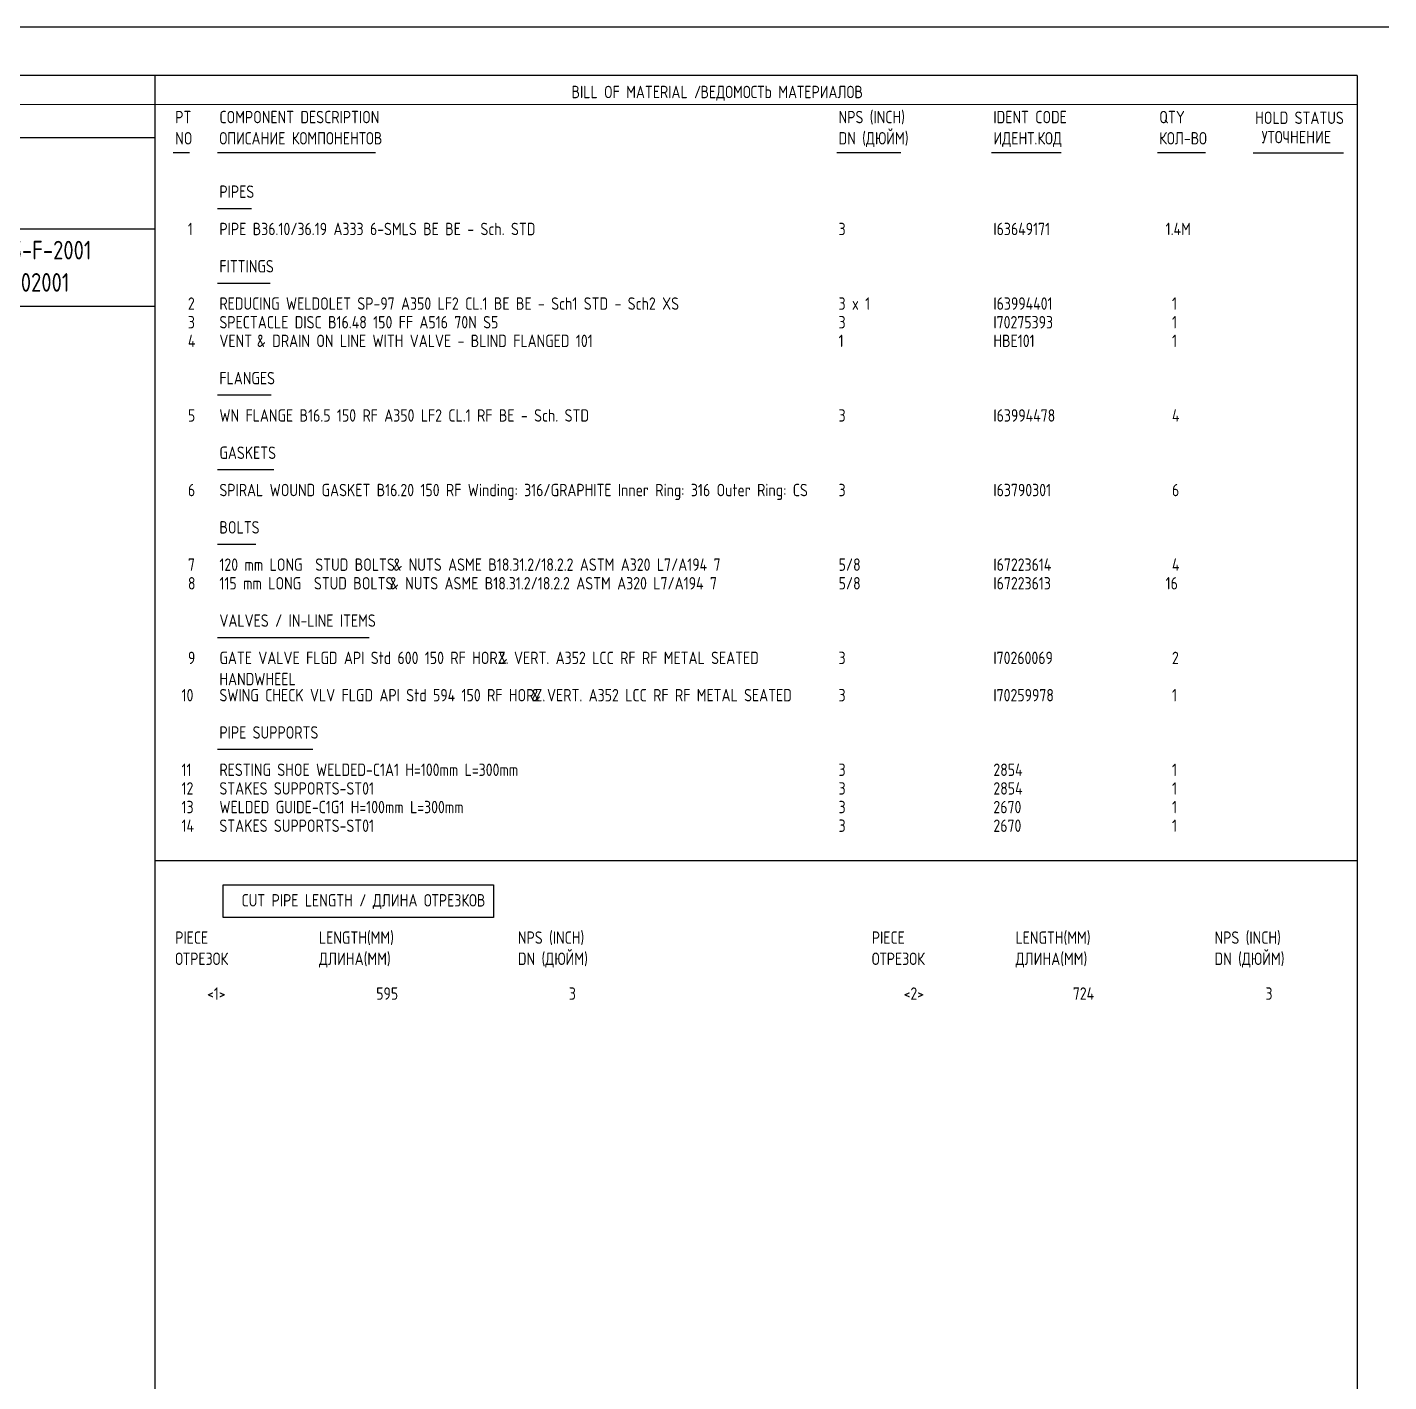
# Model space of a CAD drawing. Extents: x -1005 to 594, y -998 to 420.
# Drawn here: x 382.9 to 594, y 210 to 420 of the extents above; entities that cross this region are included whole.
import ezdxf

# ---------------------------------------------------------------- set-up
doc = ezdxf.new("R2010")
doc.units = 0
doc.styles.add('TTFN17', font='GOST type A')

msp = doc.modelspace()

# ---------------------------------------------------------------- linework, layer by layer
at = {"layer": 'GT_1', "flags": 128}
for points in [[(594, 420), (0, 420)], [(589.1, 412.5), (25.4, 412.5)], [(402.7, 412.5), (402.7, 7.5)], [(589.1, 412.5), (589.1, 7.5)], [(589.1, 408), (162.7, 407.9)], [(190.3, 402.9), (402.7, 402.9)], [(408.046, 400.531), (405.557, 400.531)], [(436.894, 400.531), (412.414, 400.531)], [(518.373, 400.531), (508.414, 400.531)], [(543.202, 400.531), (532.414, 400.531)], [(565.597, 400.531), (558.129, 400.531)], [(587, 400.5), (573, 400.5)], [(417.669, 391.854), (412.414, 391.854)], [(402.7, 388.7), (226.9, 388.7)], [(420.573, 380.289), (412.414, 380.289)], [(402.7, 376.7), (25.4, 376.7)], [(420.713, 362.942), (412.414, 362.942)], [(421.128, 351.378), (412.414, 351.378)], [(418.36, 339.813), (412.414, 339.813)], [(435.927, 325.357), (412.414, 325.357)], [(427.211, 308.01), (412.414, 308.01)], [(402.7, 290.823), (589, 290.823)], [(413.271, 287.037), (455.204, 287.037), (455.204, 281.99), (413.271, 281.99), (413.271, 287.037)]]:
    msp.add_lwpolyline(points, dxfattribs=at)

# ---------------------------------------------------------------- texts
at = {"layer": 'GT_1', "style": 'TTFN17'}
for s, height, p in [('BILL OF MATERIAL /', 1.925, (467.289, 409)), ('ВЕДОМОСТЬ МАТЕРИАЛОВ', 1.925, (487.289, 409)), ('PT', 1.925, (405.846, 405.109)), ('COMPONENT DESCRIPTION', 1.925, (412.703, 405.109)), ('NPS (INCH)', 1.925, (508.703, 405.109)), ('IDENT CODE', 1.925, (532.703, 405.109)), ('QTY', 1.925, (558.417, 405.109)), ('HOLD STATUS', 1.925, (573.289, 405)), ('NO', 1.925, (405.846, 401.822)), ('ОПИСАНИЕ КОМПОНЕНТОВ', 1.925, (412.703, 401.822)), ('DN (ДЮЙМ)', 1.925, (508.703, 401.822)), ('ИДЕНТ.КОД', 1.925, (532.703, 401.822)), ('КОЛ-ВО', 1.925, (558.417, 401.822)), ('УТОЧНЕНИЕ', 1.925, (574.289, 402)), ('PIPES', 1.925, (412.703, 393.544)), ('  1', 1.925, (405.846, 387.762)), ('PIPE B36.10/36.19 A333 6-SMLS BE BE - Sch. STD', 1.925, (412.703, 387.762)), ('3', 1.925, (508.703, 387.762)), ('I63649171', 1.925, (532.703, 387.762)), (' 1.4M', 1.925, (558.417, 387.762)), ('SLN-2725-5670-25-F-2001', 2.8875, (355.433, 384)), ('FITTINGS', 1.925, (412.703, 381.98)), ('4503-VZ-DM-T56702001', 2.8875, (355.433, 379)), ('  2', 1.925, (405.846, 376.197)), ('REDUCING WELDOLET SP-97 A350 LF2 CL.1 BE BE - Sch1 STD - Sch2 XS', 1.925, (412.703, 376.197)), ('3 x 1', 1.925, (508.703, 376.197)), ('I63994401', 1.925, (532.703, 376.197)), ('  1', 1.925, (558.417, 376.197)), ('  3', 1.925, (405.846, 373.306)), ('SPECTACLE DISC B16.48 150 FF A516 70N S5', 1.925, (412.703, 373.306)), ('3', 1.925, (508.703, 373.306)), ('I70275393', 1.925, (532.703, 373.306)), ('  1', 1.925, (558.417, 373.306)), ('  4', 1.925, (405.846, 370.415)), ('VENT', 1.925, (412.703, 370.415)), ('& DRAIN ON LINE WITH VALVE - BLIND FLANGED 101', 1.925, (418.513, 370.415)), ('1', 1.925, (508.703, 370.415)), ('HBE101', 1.925, (532.703, 370.415)), ('  1', 1.925, (558.417, 370.415)), ('FLANGES', 1.925, (412.703, 364.633)), ('  5', 1.925, (405.846, 358.85)), ('WN FLANGE B16.5 150 RF A350 LF2 CL.1 RF BE - Sch. STD', 1.925, (412.703, 358.85)), ('3', 1.925, (508.703, 358.85)), ('I63994478', 1.925, (532.703, 358.85)), ('  4', 1.925, (558.417, 358.85)), ('GASKETS', 1.925, (412.703, 353.068)), ('  6', 1.925, (405.846, 347.286)), ('SPIRAL WOUND GASKET B16.20 150 RF Winding: 316/GRAPHITE Inner Ring: 316 Outer Ring: CS', 1.925, (412.703, 347.286)), ('3', 1.925, (508.703, 347.286)), ('I63790301', 1.925, (532.703, 347.286)), ('  6', 1.925, (558.417, 347.286)), ('BOLTS', 1.925, (412.703, 341.503)), ('  7', 1.925, (405.846, 335.721)), ('120 mm LONG  STUD BOLTS', 1.925, (412.703, 335.721)), ('& NUTS ASME B18.31.2/18.2.2 ASTM A320 L7/A194 7', 1.925, (439.672, 335.721)), ('5/8', 1.925, (508.703, 335.721)), ('I67223614', 1.925, (532.703, 335.721)), ('  4', 1.925, (558.417, 335.721)), ('  8', 1.925, (405.846, 332.83)), ('115 mm LONG  STUD BOLTS', 1.925, (412.703, 332.83)), ('& NUTS ASME B18.31.2/18.2.2 ASTM A320 L7/A194 7', 1.925, (439.12, 332.83)), ('5/8', 1.925, (508.703, 332.83)), ('I67223613', 1.925, (532.703, 332.83)), (' 16', 1.925, (558.417, 332.83)), ('VALVES / IN-LINE ITEMS', 1.925, (412.703, 327.048)), ('  9', 1.925, (405.846, 321.265)), ('GATE VALVE FLGD API Std 600 150 RF HORZ.', 1.925, (412.703, 321.265)), ('& VERT. A352 LCC RF RF METAL SEATED', 1.925, (455.997, 321.265)), ('3', 1.925, (508.703, 321.265)), ('I70260069', 1.925, (532.703, 321.265)), ('  2', 1.925, (558.417, 321.265)), ('HANDWHEEL', 1.925, (412.703, 317.979)), (' 10', 1.925, (405.846, 315.483)), ('SWING CHECK VLV FLGD API Std 594 150 RF HORZ.', 1.925, (412.703, 315.483)), ('& VERT. A352 LCC RF RF METAL SEATED', 1.925, (461.114, 315.483)), ('3', 1.925, (508.703, 315.483)), ('I70259978', 1.925, (532.703, 315.483)), ('  1', 1.925, (558.417, 315.483)), ('PIPE SUPPORTS', 1.925, (412.703, 309.701)), (' 11', 1.925, (405.846, 303.918)), ('RESTING SHOE WELDED-C1A1 H=100mm L=300mm', 1.925, (412.703, 303.918)), ('3', 1.925, (508.703, 303.918)), ('2854', 1.925, (532.703, 303.918)), ('  1', 1.925, (558.417, 303.918)), (' 12', 1.925, (405.846, 301.027)), ('STAKES SUPPORTS-ST01', 1.925, (412.703, 301.027)), ('3', 1.925, (508.703, 301.027)), ('2854', 1.925, (532.703, 301.027)), ('  1', 1.925, (558.417, 301.027)), (' 13', 1.925, (405.846, 298.136)), ('WELDED GUIDE-C1G1 H=100mm L=300mm', 1.925, (412.703, 298.136)), ('3', 1.925, (508.703, 298.136)), ('2670', 1.925, (532.703, 298.136)), ('  1', 1.925, (558.417, 298.136)), (' 14', 1.925, (405.846, 295.245)), ('STAKES SUPPORTS-ST01', 1.925, (412.703, 295.245)), ('3', 1.925, (508.703, 295.245)), ('2670', 1.925, (532.703, 295.245)), ('  1', 1.925, (558.417, 295.245)), ('CUT PIPE LENGTH / ДЛИНА ОТРЕЗКОВ', 1.925, (416.132, 283.68)), ('PIECE', 1.925, (405.846, 277.898)), ('LENGTH(MM)', 1.925, (428.132, 277.898)), ('NPS (INCH)', 1.925, (458.989, 277.898)), ('PIECE', 1.925, (513.846, 277.898)), ('LENGTH(MM)', 1.925, (536.132, 277.898)), ('NPS (INCH)', 1.925, (566.989, 277.898)), ('ОТРЕЗОК', 1.925, (405.846, 274.611)), ('ДЛИНА(MM)', 1.925, (428.132, 274.611)), ('DN (ДЮЙМ)', 1.925, (458.989, 274.611)), ('ОТРЕЗОК', 1.925, (513.846, 274.611)), ('ДЛИНА(MM)', 1.925, (536.132, 274.611)), ('DN (ДЮЙМ)', 1.925, (566.989, 274.611)), ('     <1>', 1.925, (405.846, 269.224)), ('         595', 1.925, (428.132, 269.224)), ('        3', 1.925, (458.989, 269.224)), ('     <2>', 1.925, (513.846, 269.224)), ('         724', 1.925, (536.132, 269.224)), ('        3', 1.925, (566.989, 269.224))]:
    msp.add_text(s, height=height, dxfattribs=at).set_placement(p)

doc.saveas('drawing.dxf')
